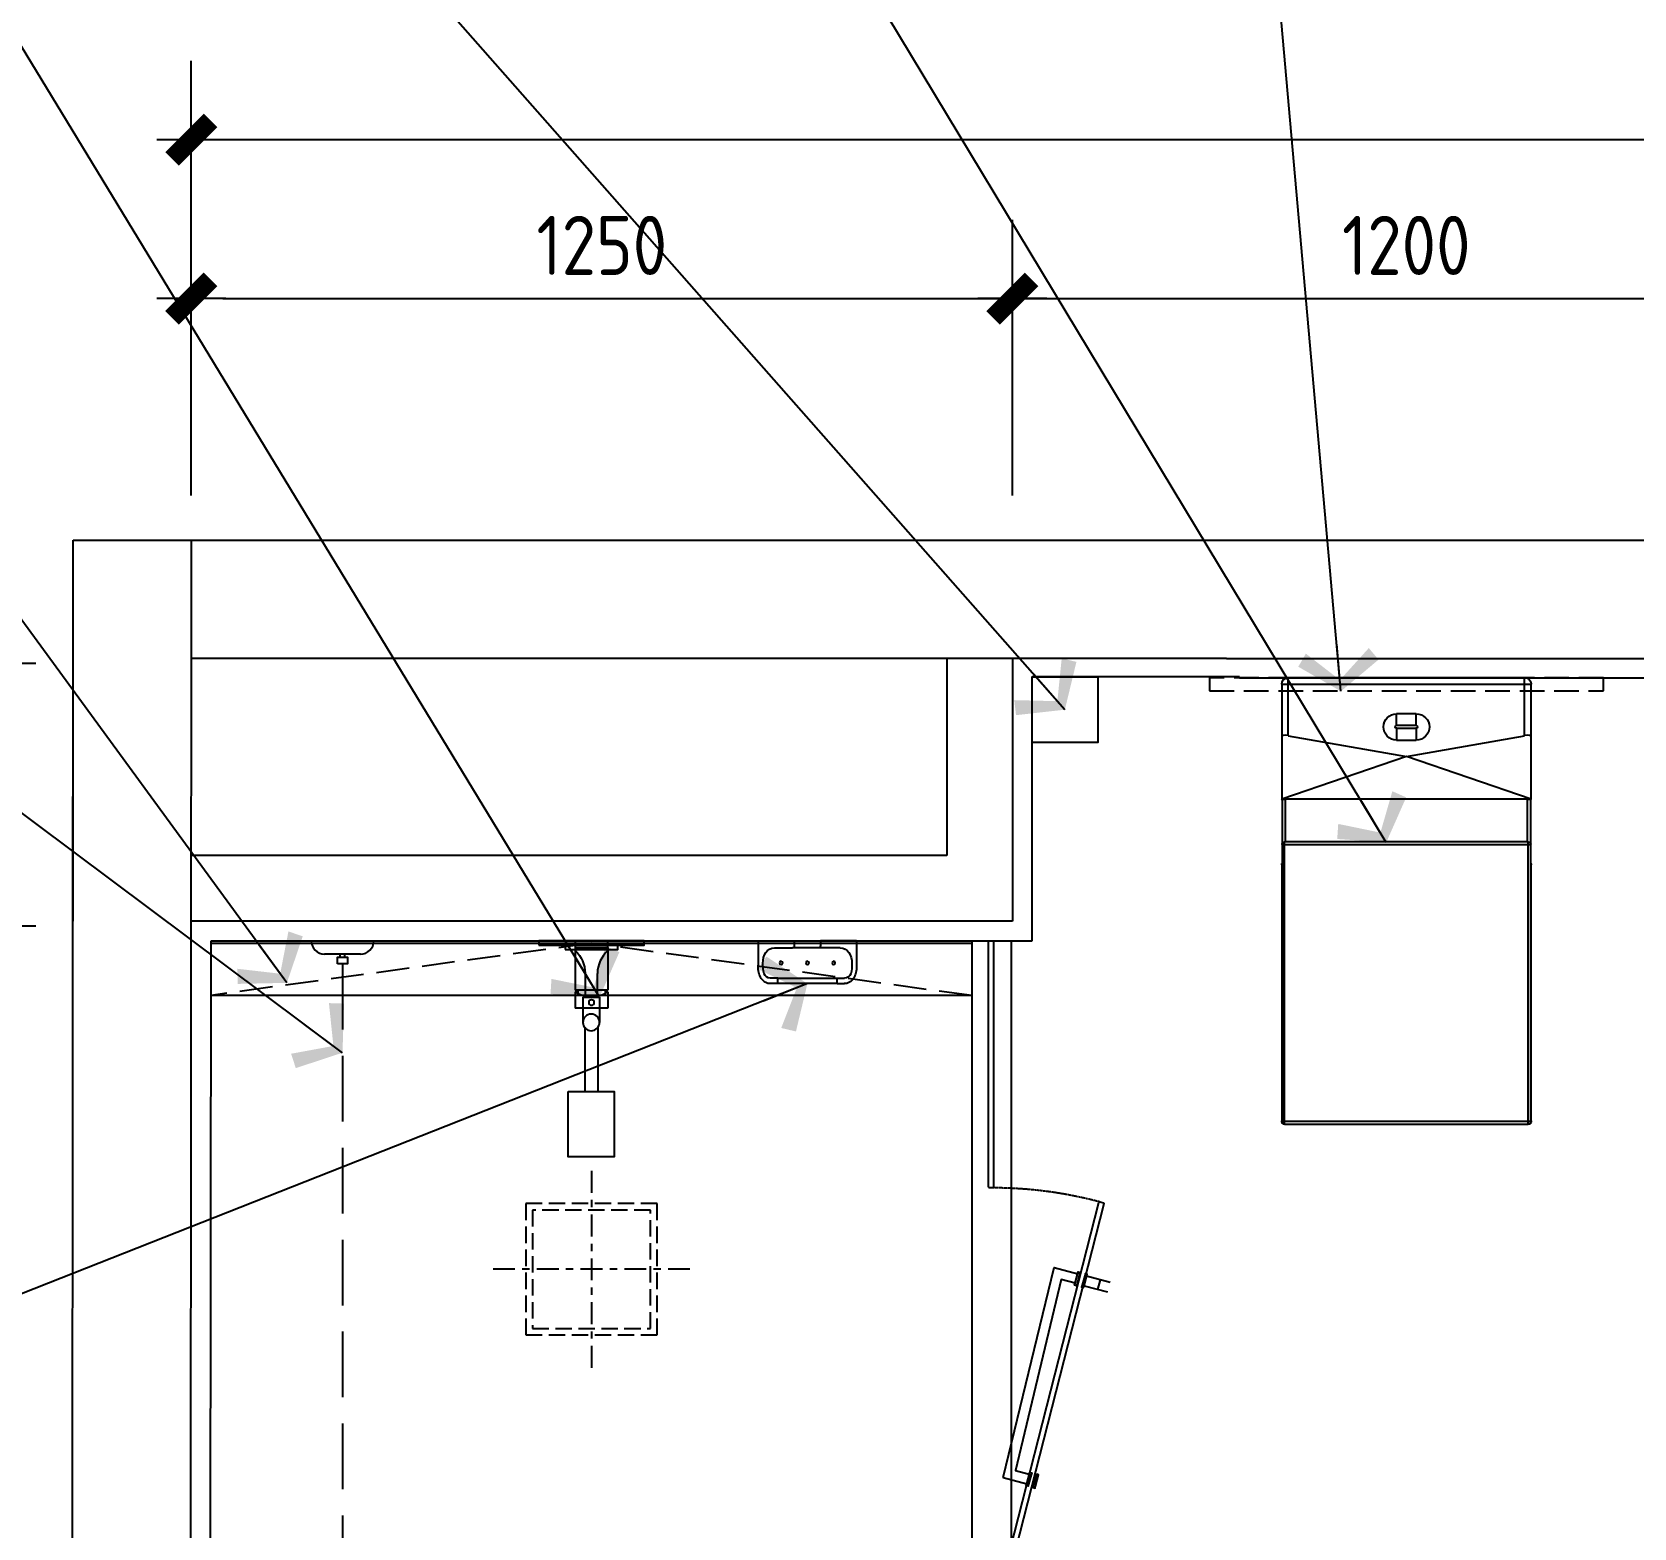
# Model space of a CAD drawing. Extents: x 220391 to 385981, y 332279 to 483868.
# Drawn here: x 257904 to 260343, y 456658 to 458936 of the extents above; entities that cross this region are included whole.
import ezdxf

# ---------------------------------------------------------------- set-up
doc = ezdxf.new("R2010")
doc.units = 0
doc.header["$MEASUREMENT"] = 0
for name, pattern in [('115C2家具布置$0$DASH', [0.35, 0.25, -0.1]), ('DASH', [0.35, 0.25, -0.1]), ('家具平面底图$0$DOM-虚线', [0.35, 0.25, -0.1]), ('家具平面底图$0$DOM-门开启线', [0.666666, 0.333333, -0.111111, 0.111111, -0.111111])]:
    doc.linetypes.add(name, pattern=pattern)
for name, color, linetype in [('3次物线', 19, 'Continuous'), ('F-洁具-DOM', 1, 'Continuous'), ('墙体', 4, 'Continuous')]:
    doc.layers.add(name, color=color, linetype=linetype)
doc.styles.add('DOM-romans.shx', font='dim.shx')
doc.dimstyles.new('DOM_DIM_1 80', dxfattribs={"dimscale": 60, "dimtxt": 1.5, "dimasz": 0.8, "dimexe": 2, "dimexo": 1.5, "dimgap": 0.6, "dimtad": 1, "dimdec": 0, "dimrnd": 5, "dimzin": 12, "dimdsep": 46, "dimtxsty": 'DOM-romans.shx', "dimblk": 'DOM_Dimension_Tick', "dimcen": 0.125, "dimclrd": 44, "dimclre": 44, "dimclrt": 50, "dimadec": 0, "dimazin": 0, "dimtfac": 1, "dimtdec": 0, "dimtix": 1, "dimtmove": 2, "dimatfit": 3, "dimldrblk": 'DOM_Leader_Arrow', "dimfxl": 0, "dimtvp": 1, "dimtolj": 1, "dimtzin": 0, "dimarcsym": 0})

# ---------------------------------------------------------------- blocks, each defined once
blk = doc.blocks.new('家具平面底图$0$A$C591D7FFC')
at = {"linetype": '家具平面底图$0$DOM-虚线', "ltscale": 150}
blk.add_lwpolyline([(300, -20), (-300, -20), (-300, 0), (300, 0)], close=True, dxfattribs=at)
blk = doc.blocks.new('家具平面底图$0$A$C619B377B')
at = {"linetype": 'Continuous'}
for p, q in [((-180, 0), (180, 0)), ((-190, -185.2), (-190, -10)), ((190, -10), (190, -185.2)), ((-189.5, -186.2), (-190, -185.2)), ((-189.5, -676), (-189.5, -186.1)), ((-184.5, -185.2), (184.5, -185.2)), ((189.5, -186.2), (190, -185.2)), ((189.5, -186.1), (189.5, -676)), ((189.5, -254), (-189.5, -254)), ((185.5, -680), (-185.5, -680))]:
    blk.add_line(p, q, dxfattribs=at)
at = {"color": 8, "linetype": 'Continuous'}
for p, q in [((-180, -88.3), (-180, 0)), ((180, -88.3), (180, 0)), ((190, -10), (-190, -10)), ((-15, -55), (15, -55)), ((-15, -73), (-15, -55)), ((-15, -73), (15, -73)), ((15, -73), (15, -55)), ((0, -120), (-180, -88.3)), ((15, -77), (-15, -77)), ((-15, -77), (-15, -95)), ((15, -95), (-15, -95)), ((180, -88.3), (0, -120)), ((15, -77), (15, -95)), ((-190, -185.2), (0, -120)), ((0, -120), (190, -185.2)), ((-184.5, -250), (-184.5, -185.2)), ((184.5, -185.2), (184.5, -250)), ((-185.5, -250), (185.5, -250)), ((-185.5, -680), (-185.5, -250)), ((185.5, -680), (185.5, -250)), ((-189.5, -285), (-190, -285)), ((-190, -675), (-190, -285)), ((190, -285), (189.5, -285)), ((190, -285), (190, -675)), ((-190, -675), (-189.5, -675)), ((-189.5, -676), (189.5, -676)), ((-188.7, -679.1), (-188.4, -678.8)), ((188.4, -678.8), (188.7, -679.1)), ((189.9, -675), (190, -675))]:
    blk.add_line(p, q, dxfattribs=at)
at = {"linetype": 'Continuous'}
for centre, radius, start, end in [((-180, -10), 10, 90, 180), ((-185.5, -676), 4, 180, 270), ((185.5, -676), 4, 270, 0)]:
    blk.add_arc(centre, radius, start, end, dxfattribs=at)
at = {"color": 8, "linetype": 'Continuous'}
for centre, radius, start, end in [((180, -10), 10, 0, 90), ((-15, -75), 20, 90, 270), ((-15, -75), 2, 90, 270), ((15, -75), 20, 270, 90), ((15, -75), 2, 270, 90), ((-185.5, -254), 4, 90, 180), ((185.5, -254), 4, 0, 90), ((-185, -285), 5, 155.1791, 180), ((185, -285), 5, 0, 24.7583), ((-185, -675), 5, 180, 217.3553), ((-175, -674.8), 14.5, 191.2565, 193.3174), ((-175.6, -674.9), 13.9, 193.3081, 196.9705), ((-186.9, -676.4), 3.26, 232.0237, 236.5582), ((-183.6, -663.5), 16.5, 252.0625, 255.3707), ((-183.5, -662.9), 17.1, 255.3597, 256.5632), ((183.5, -662.9), 17.1, 283.4368, 284.6403), ((183.6, -663.5), 16.5, 284.6293, 287.9375), ((186.9, -676.4), 3.26, 303.4418, 307.9763), ((175.6, -674.9), 13.9, 343.0295, 346.6919), ((185, -675), 5, 322.6233, 0), ((175, -674.8), 14.5, 346.6826, 348.7435)]:
    blk.add_arc(centre, radius, start, end, dxfattribs=at)
at = {"color": 8, "linetype": 'Continuous', "extrusion": (0, 0, -1)}
for centre, major_axis, start_param, end_param in [((-180, -90.9), (9.99, -1.89), 3.092725, 4.663521), ((180, -90.9), (9.99, 1.89), -1.521928, 0.048868)]:
    blk.add_ellipse(centre, major_axis=major_axis, ratio=0.25825, start_param=start_param, end_param=end_param, dxfattribs=at)
at = {"linetype": 'Continuous', "extrusion": (0, 0, -1)}
for centre, start_param, end_param in [((-184.5, -186.1), 3.145147, 4.712389), ((184.5, -186.1), 4.712389, 6.279631)]:
    blk.add_ellipse(centre, major_axis=(5, 0), ratio=0.176327, start_param=start_param, end_param=end_param, dxfattribs=at)
at = {"layer": 'F-洁具-DOM'}
blk.add_blockref('家具平面底图$0$A$C591D7FFC', (0, 0), dxfattribs=at)
blk = doc.blocks.new('A$Cb0fc2452')
at = {"color": 8}
for p, q in [((-29.4, 1230, 0), (-29.4, 0)), ((30.6, 1230, 0), (30.6, 0)), ((181.1, 710), (145.4, 719.6)), ((162.7, 699.4), (166.6, 713.8)), ((141.5, 705.1), (177.2, 695.5))]:
    blk.add_line(p, q, dxfattribs=at)
at = {"color": 1}
for p, q in [((-4, 855), (-4, 1230, 0)), ((4, 855), (4, 1230, 0)), ((-4, 855), (-3, 854)), ((3, 854), (-3, 854)), ((4, 855), (3, 854)), ((-4, 173), (-3, 174)), ((-4, 173), (-4, 0)), ((3, 174), (-3, 174)), ((4, 173), (3, 174)), ((4, 173), (4, 0)), ((4, 0), (-4, 0))]:
    blk.add_line(p, q, dxfattribs=at)
blk.add_lwpolyline([(-0.3, 184.4), (-1, 185.7), (164.1, 831.9), (165.3, 832.6), (171.1, 831.1), (171.8, 829.9), (6.7, 183.6), (5.5, 182.9)], close=True, dxfattribs=at)
at = {"color": 8}
for points in [[(18.5, 413), (96.1, 732.8), (131.9, 723.2)], [(128, 708.7), (106.7, 714.4), (36.9, 423.6), (58.1, 417.9)], [(134.8, 722.4), (130.9, 707.9), (130.1, 705), (127.2, 705.8), (128, 708.7)], [(128, 708.7), (132.6, 726.1), (135.5, 725.3), (134.8, 722.4)], [(142.5, 720.3), (138.6, 705.8), (137.8, 702.9), (140.7, 702.2), (141.5, 705.1)], [(141.5, 705.1), (146.2, 722.4), (143.3, 723.2), (142.5, 720.3)], [(61, 417.1), (57.1, 402.6), (56.3, 399.7), (53.4, 400.5), (54.2, 403.4)], [(54.2, 403.4), (58.9, 420.8), (61.8, 420), (61, 417.1)], [(68.7, 415), (64.8, 400.6), (64.1, 397.7), (67, 396.9), (67.7, 399.8)], [(67.7, 399.8), (72.4, 417.2), (69.5, 417.9), (68.7, 415)], [(18.5, 413), (54.2, 403.4)]]:
    blk.add_lwpolyline(points, dxfattribs=at)
for points in [[(10.7, 233.2), (-3.5, 180.1), (-5.5, 180.6), (-7.6, 184.3), (5.9, 234.5)], [(20.4, 230.7), (6.1, 177.5), (8.1, 177), (11.7, 179.1), (25.2, 229.4)], [(-2.2, 185), (-4.8, 175.3), (4.8, 172.7), (7.4, 182.4)]]:
    blk.add_lwpolyline(points, close=True, dxfattribs=at)
at = {"color": 1, "linetype": '115C2家具布置$0$DASH', "ltscale": 0.2}
blk.add_arc((2, 219.2), 634.8, 74.8195, 90.1805, dxfattribs=at)
blk = doc.blocks.new('家具平面底图$0$A$C3001446E')
at = {"color": 8, "linetype": '家具平面底图$0$DOM-门开启线', "ltscale": 100}
for p, q in [((-500, 150), (-500, -150)), ((-350, 0), (-650, 0))]:
    blk.add_line(p, q, dxfattribs=at)
for p, q in [((-102.2, 25, 0), (-102.2, -25, 0)), ((-77.2, 25, 0), (-102.2, 25, 0)), ((-77.2, 25, 0), (-77.2, 20.8, 0)), ((-13, 25, 0), (-74.7, 25, 0)), ((-74.7, 20.8, 0), (-79.9, 20.8, 0)), ((-74.7, -20.8, 0), (-79.9, -20.8, 0)), ((-77.2, -20.8, 0), (-77.2, -25, 0)), ((-77.2, -25, 0), (-102.2, -25, 0)), ((-13, -25, 0), (-74.7, -25, 0))]:
    blk.add_line(p, q)
at = {"color": 8}
blk.add_line((-74.7, 25, 0), (-74.7, -25, 0), dxfattribs=at)
at = {"color": 250}
for p, q in [((-131.9, 9.6), (-229.4, 9.6)), ((-85.6, 12.4), (-124.2, 12.4)), ((-85.6, -13.1), (-85.6, 12.4)), ((-85.6, -9.7), (-85.6, 9)), ((-85.6, 9), (-49.5, 9)), ((-131.9, -10.4), (-229.4, -10.4)), ((-85.6, -13.1), (-124.2, -13.1)), ((0, -25), (-5.9, -25))]:
    blk.add_line(p, q, dxfattribs=at)
at = {"linetype": '家具平面底图$0$DOM-虚线', "ltscale": 100}
blk.add_lwpolyline([(-600, -100), (-600, 100), (-400, 100), (-400, -100)], close=True, dxfattribs=at)
at = {"color": 8, "linetype": '家具平面底图$0$DOM-虚线', "ltscale": 100}
blk.add_lwpolyline([(-590, -90), (-590, 90), (-410, 90), (-410, -90)], close=True, dxfattribs=at)
for points in [[(-6.5, -80), (-6.5, 80), (0, 80), (0, -80)], [(-13, -40), (-13, 40), (-6.5, 40), (-6.5, -40)]]:
    blk.add_lwpolyline(points, close=True)
at = {"color": 250}
for points in [[(-229.4, -35.4), (-229.4, 34.6), (-328.7, 34.6), (-328.7, -35.4)], [(0, -25), (-9.8, -25), (-9.8, 25), (0, 25)]]:
    blk.add_lwpolyline(points, close=True, dxfattribs=at)
for points in [[(-9.8, 25), (-14.6, 25, -0.211273), (-49.5, 9, -0.201002)], [(-9.8, -25), (-14.6, -25, 0.210081), (-49.1, -9.7), (-85.6, -9.7)]]:
    blk.add_lwpolyline(points, format="xyb", dxfattribs=at)
blk.add_circle((-124, -0.4), 12.7, dxfattribs=at)
at = {"color": 8}
blk.add_circle((-93.8, 0), 4.17, dxfattribs=at)
blk.add_arc((-43.8, 0, 0), 41.7, 143.1301, 216.8699, dxfattribs=at)
blk = doc.blocks.new('A$C0550754B')
at = {"layer": 'F-洁具-DOM'}
for p, q in [((0, 0), (-35, 0)), ((-22.5, 11.7), (-22.5, 14.3)), ((-12.5, 14.3), (-22.5, 14.3)), ((-22.5, 11.7), (-20.8, 11.7)), ((-22.5, 6.3), (-22.5, 9)), ((-22.5, 9), (-20.8, 9)), ((-21, 0), (-21, 0)), ((-12.5, 11.7), (-14.2, 11.7)), ((-12.5, 9), (-14.2, 9)), ((-14, 0), (-14, 0)), ((-12.5, 11.7), (-12.5, 14.3)), ((-12.5, 6.3), (-12.5, 9))]:
    blk.add_line(p, q, dxfattribs=at)
blk.add_lwpolyline([(0, 0), (0, -3), (-35, -3), (-35, 0)], dxfattribs=at)
blk.add_lwpolyline([(-25, 6.3), (-25, 0), (-10, 0), (-10, 6.3)], close=True, dxfattribs=at)
for centre, start, end in [((-20.8, 10.3), 270, 90), ((-14.2, 10.3), 90, 270)]:
    blk.add_arc(centre, 1.33, start, end, dxfattribs=at)
blk = doc.blocks.new('*U630')
at = {"color": 1}
blk.add_line((236602.6, 472369.7), (236697.6, 472369.7), dxfattribs=at)
at = {"layer": 'F-洁具-DOM'}
for p, q in [((236677.6, 472349.8), (236622.6, 472349.8)), ((236646.6, 472344.8), (236646.6, 472349.8)), ((236653.6, 472344.8), (236653.6, 472349.8))]:
    blk.add_line(p, q, dxfattribs=at)
at = {"layer": 'F-洁具-DOM', "color": 8, "linetype": 'DASH', "ltscale": 400}
blk.add_line((236650.1, 472334.8), (236650.1, 471157), dxfattribs=at)
at = {"layer": 'F-洁具-DOM'}
blk.add_lwpolyline([(236642.6, 472334.8), (236642.6, 472344.8), (236657.6, 472344.8), (236657.6, 472334.8)], close=True, dxfattribs=at)
for centre, start, end in [((236622.6, 472369.8), 180, 270), ((236677.6, 472369.8), 270, 0)]:
    blk.add_arc(centre, 20, start, end, dxfattribs=at)
at = {"layer": 'F-洁具-DOM', "xscale": -1}
blk.add_blockref('A$C0550754B', (236632.6, 471142.7), dxfattribs=at)
blk = doc.blocks.new('DOM_Dimension_Tick')
at = {"color": 0, "linetype": 'ByBlock'}
for p, q in [((-1.091, 0), (0, 0)), ((0, 0), (1.091, 0))]:
    blk.add_line(p, q, dxfattribs=at)
at = {"color": 0, "linetype": 'Continuous', "const_width": 0.608}
blk.add_lwpolyline([(-0.61, -0.61), (0.61, 0.61)], dxfattribs=at)
blk = doc.blocks.new('*D765')
at = {"color": 44, "lineweight": -2, "transparency": 16777216}
for p, q in [((258146.4, 458230.5), (258146.4, 458650.5)), ((259396.8, 458230.5), (259396.8, 458650.5)), ((258194.4, 458530.5), (259348.8, 458530.5))]:
    blk.add_line(p, q, dxfattribs=at)
at = {"layer": 'Defpoints', "color": 0, "transparency": 16777216}
for p in [(259396.8, 458530.5), (258146.4, 457574.8, 0), (259396.8, 457574.8, 0)]:
    blk.add_point(p, dxfattribs=at)
at = {"color": 44, "lineweight": -2, "transparency": 16777216, "xscale": 48, "yscale": 48, "zscale": 48, "rotation": 180}
blk.add_blockref('DOM_Dimension_Tick', (258146.4, 458530.5), dxfattribs=at)
at = {"color": 44, "lineweight": -2, "transparency": 16777216, "xscale": 48, "yscale": 48, "zscale": 48}
blk.add_blockref('DOM_Dimension_Tick', (259396.8, 458530.5), dxfattribs=at)
at = {"color": 50, "transparency": 16777216, "insert": (258771.6, 458611.5), "char_height": 90, "attachment_point": 5, "style": 'DOM-romans.shx'}
blk.add_mtext('\\A1;1250', dxfattribs=at)
blk = doc.blocks.new('DOM_Leader_Arrow')
at = {"color": 0, "linetype": 'ByBlock'}
blk.add_line((0, 0), (-1.5, 0), dxfattribs=at)
for points in [[(-1.288, 1.003), (-0.895, 1.278), (-0.36, 0), (0, 0)], [(-1.288, -1.003), (-0.895, -1.278), (-0.36, 0), (0, 0)]]:
    blk.add_solid(points, dxfattribs=at)
blk = doc.blocks.new('*D766')
at = {"color": 44, "lineweight": -2, "transparency": 16777216}
for p, q in [((259396.8, 458230.5), (259396.8, 458650.5)), ((260596.8, 458230.5), (260596.8, 458650.5)), ((259444.8, 458530.5), (260548.8, 458530.5))]:
    blk.add_line(p, q, dxfattribs=at)
at = {"layer": 'Defpoints', "color": 0, "transparency": 16777216}
for p in [(260596.8, 458530.5), (259396.8, 457574.8, 0), (260596.8, 457454.4, 0)]:
    blk.add_point(p, dxfattribs=at)
at = {"color": 44, "lineweight": -2, "transparency": 16777216, "xscale": 48, "yscale": 48, "zscale": 48, "rotation": 180}
blk.add_blockref('DOM_Dimension_Tick', (259396.8, 458530.5), dxfattribs=at)
at = {"color": 44, "lineweight": -2, "transparency": 16777216, "xscale": 48, "yscale": 48, "zscale": 48}
blk.add_blockref('DOM_Dimension_Tick', (260596.8, 458530.5), dxfattribs=at)
at = {"color": 50, "transparency": 16777216, "insert": (259996.8, 458611.5), "char_height": 90, "attachment_point": 5, "style": 'DOM-romans.shx'}
blk.add_mtext('\\A1;1200', dxfattribs=at)
blk = doc.blocks.new('*D768')
at = {"color": 44, "lineweight": -2, "transparency": 16777216}
for p, q in [((257909.6, 457975), (257489.6, 457975)), ((257609.6, 457927), (257609.6, 457622.8)), ((257909.6, 457574.8), (257489.6, 457574.8))]:
    blk.add_line(p, q, dxfattribs=at)
at = {"layer": 'Defpoints', "color": 0, "transparency": 16777216}
for p in [(259396.8, 457975, 0), (257609.6, 457574.8), (259396.8, 457574.8, 0)]:
    blk.add_point(p, dxfattribs=at)
at = {"color": 44, "lineweight": -2, "transparency": 16777216, "xscale": 48, "yscale": 48, "zscale": 48}
for p, rotation in [((257609.6, 457975), 90), ((257609.6, 457574.8), 270)]:
    blk.add_blockref('DOM_Dimension_Tick', p, dxfattribs=dict(at, rotation=rotation))
at = {"color": 50, "transparency": 16777216, "insert": (257528.6, 457774.9), "char_height": 90, "attachment_point": 5, "rotation": 90, "style": 'DOM-romans.shx'}
blk.add_mtext('\\A1;400', dxfattribs=at)
blk = doc.blocks.new('*D769')
at = {"color": 44, "lineweight": -2, "transparency": 16777216}
for p, q in [((257909.6, 457574.8), (257489.6, 457574.8)), ((257609.6, 457526.8), (257609.6, 456322.8)), ((257909.6, 456274.8), (257489.6, 456274.8))]:
    blk.add_line(p, q, dxfattribs=at)
at = {"layer": 'Defpoints', "color": 0, "transparency": 16777216}
for p in [(259396.8, 457574.8, 0), (257609.6, 456274.8), (259394.6, 456274.8, 0)]:
    blk.add_point(p, dxfattribs=at)
at = {"color": 44, "lineweight": -2, "transparency": 16777216, "xscale": 48, "yscale": 48, "zscale": 48}
for p, rotation in [((257609.6, 457574.8), 90), ((257609.6, 456274.8), 270)]:
    blk.add_blockref('DOM_Dimension_Tick', p, dxfattribs=dict(at, rotation=rotation))
at = {"color": 50, "transparency": 16777216, "insert": (257528.6, 456924.8), "char_height": 90, "attachment_point": 5, "rotation": 90, "style": 'DOM-romans.shx'}
blk.add_mtext('\\A1;1300', dxfattribs=at)
blk = doc.blocks.new('*D778')
at = {"color": 44, "lineweight": -2, "transparency": 16777216}
for p, q in [((257665.4, 457975), (257245.4, 457975)), ((257365.4, 454525.3), (257365.4, 457927)), ((257665.4, 454477.3), (257245.4, 454477.3))]:
    blk.add_line(p, q, dxfattribs=at)
at = {"layer": 'Defpoints', "color": 0, "transparency": 16777216}
for p in [(257365.4, 457975), (257784.9, 457975, 0), (258144.5, 454477.3, 0)]:
    blk.add_point(p, dxfattribs=at)
at = {"color": 44, "lineweight": -2, "transparency": 16777216, "xscale": 48, "yscale": 48, "zscale": 48}
for p, rotation in [((257365.4, 457975), 90), ((257365.4, 454477.3), 270)]:
    blk.add_blockref('DOM_Dimension_Tick', p, dxfattribs=dict(at, rotation=rotation))
at = {"color": 50, "transparency": 16777216, "insert": (257284.4, 456226.1), "char_height": 90, "attachment_point": 5, "rotation": 90, "style": 'DOM-romans.shx'}
blk.add_mtext('\\A1;3500', dxfattribs=at)
blk = doc.blocks.new('*D781')
at = {"color": 44, "lineweight": -2, "transparency": 16777216}
for p, q in [((258146.4, 458472.5), (258146.4, 458892.5)), ((265746.2, 458472.5), (265746.2, 458892.5)), ((265698.2, 458772.5), (258194.4, 458772.5))]:
    blk.add_line(p, q, dxfattribs=at)
at = {"layer": 'Defpoints', "color": 0, "transparency": 16777216}
for p in [(258146.4, 458772.5), (258146.4, 458318.7, 0), (265746.2, 458318.7)]:
    blk.add_point(p, dxfattribs=at)
at = {"color": 44, "lineweight": -2, "transparency": 16777216, "xscale": 48, "yscale": 48, "zscale": 48, "rotation": 180}
blk.add_blockref('DOM_Dimension_Tick', (258146.4, 458772.5), dxfattribs=at)
at = {"color": 44, "lineweight": -2, "transparency": 16777216, "xscale": 48, "yscale": 48, "zscale": 48}
blk.add_blockref('DOM_Dimension_Tick', (265746.2, 458772.5), dxfattribs=at)
at = {"color": 50, "transparency": 16777216, "insert": (261946.3, 458853.5), "char_height": 90, "attachment_point": 5, "style": 'DOM-romans.shx'}
blk.add_mtext('\\A1;7600', dxfattribs=at)
blk = doc.blocks.new('家具平面底图$0$A$C271434D2')
for p, q in [((75, 0), (-75, 0)), ((-75, 0), (-20, 0)), ((-75, 0), (-75, -38.8)), ((75, 0), (20, 0)), ((75, 0), (75, -38.8)), ((-45.1, -65), (-56.6, -65)), ((-45.1, -65), (45.1, -65)), ((45.1, -65), (56.6, -65))]:
    blk.add_line(p, q)
at = {"color": 8}
for p, q in [((-50.1, -10.4), (-22.9, -10.4)), ((-22.9, -10.4), (22.9, -10.4)), ((-20, 0), (-20, -7.5)), ((20, 0), (20, -7.5)), ((50.1, -10.4), (22.9, -10.4)), ((-45.1, -56.7), (-56.7, -56.7)), ((-45.1, -65), (-45.1, -56.7)), ((45.1, -56.7), (-45.1, -56.7)), ((45.1, -65), (45.1, -56.7)), ((45.1, -56.7), (56.7, -56.7))]:
    blk.add_line(p, q, dxfattribs=at)
for centre in [(-40, -33.5), (0, -33.5), (40, -33.5)]:
    blk.add_circle(centre, 2.5, dxfattribs=at)
for centre, radius, start, end in [((-35.7, -34.3), 32.2, 148.4973, 179.159), ((-49.6, -27), 16.6, 91.8932, 144.9415), ((-22.9, -7.5), 2.95, 270, 0), ((22.9, -7.5), 2.95, 180, 270), ((49.6, -27), 16.6, 35.0585, 88.1068), ((35.7, -34.3), 32.2, 0.841, 31.5027), ((-22.3, -36.6), 45.6, 176.4902, 196.8871), ((22.3, -36.6), 45.6, 343.1129, 3.5098), ((-56.5, -46.7), 9.98, 198.5079, 269.357), ((56.5, -46.7), 9.98, 270.643, 341.4921)]:
    blk.add_arc(centre, radius, start, end, dxfattribs=at)
for centre, radius, start, end in [((-40.3, -39.7), 34.7, 178.5178, 209.9151), ((40.3, -39.7), 34.7, 330.0849, 1.4822), ((-56.2, -48.5), 16.5, 211.2187, 271.3515), ((56.2, -48.5), 16.5, 268.6485, 328.7813)]:
    blk.add_arc(centre, radius, start, end)

msp = doc.modelspace()

# ---------------------------------------------------------------- linework, layer by layer
at = {"color": 4}
for p, q in [((257966.7, 457582.3, 0), (257966.7, 458162.5, 0)), ((257966.7, 458162.5, 0), (259397.3, 458162.5, 0)), ((259297.3, 457982.5, 0), (259297.3, 457682.3, 0)), ((259397.3, 457982.5, 0), (259397.3, 457582.3, 0)), ((259297.3, 457682.3, 0), (258146.8, 457682.3, 0)), ((259397.3, 457582.3, 0), (258146.8, 457582.3, 0))]:
    msp.add_line(p, q, dxfattribs=at)
at = {"color": 1, "elevation": 0}
for points in [[(259426.8, 457854.5), (259426.8, 457954.5), (259526.8, 457954.5), (259526.8, 457854.5)], [(259335, 457549.1), (259335, 457469.1), (258176.7, 457469.4), (258176.7, 457548.9)]]:
    msp.add_lwpolyline(points, close=True, dxfattribs=at)
at = {"layer": '3次物线', "color": 3}
for p, q in [((259742.9, 457954.5, 0), (259426.8, 457954.5, 0)), ((259426.8, 457552.3, 0), (259426.8, 457954.5, 0)), ((260567.3, 457952.5, 0), (259742.9, 457952.5, 0)), ((258175.1, 456322.3, 0), (258176.7, 457552.3, 0)), ((258176.7, 457552.3, 0), (259426.8, 457552.3, 0))]:
    msp.add_line(p, q, dxfattribs=at)
at = {"layer": 'F-洁具-DOM', "color": 8, "linetype": 'DASH', "ltscale": 200, "elevation": 0}
msp.add_lwpolyline([(259335, 457469.1), (258755.5, 457548.9), (258176.7, 457469.4)], dxfattribs=at)
at = {"layer": '墙体'}
for p, q in [((257964.7, 455524.3, 0), (257966.7, 458162.5)), ((257966.7, 458162.5, 0), (265926.2, 458162.5, 0)), ((258145.3, 456292.3, 0), (258146.8, 458162.5, 0)), ((259722.9, 457982.5, 0), (258146.6, 457982.5, 0)), ((259722.9, 457982.5, 0), (265746.2, 457982.5, 0))]:
    msp.add_line(p, q, dxfattribs=at)

# ---------------------------------------------------------------- block references
at = {"color": 4}
for name, p in [('*U630', (21726.6, -14817.4, 0)), ('A$Cb0fc2452', (259364.5, 456322.3, 0))]:
    msp.add_blockref(name, p, dxfattribs=at)
at = {"layer": 'F-洁具-DOM', "xscale": -1}
msp.add_blockref('家具平面底图$0$A$C619B377B', (259997, 457953.2, 0), dxfattribs=at)
for name, p, rotation in [('家具平面底图$0$A$C3001446E', (258755.9, 457552.3, 0), 270), ('家具平面底图$0$A$C271434D2', (259084.7, 457552.3, 0), 359.9999999999903)]:
    msp.add_blockref(name, p, dxfattribs=dict(at, rotation=rotation))

# ---------------------------------------------------------------- dimensions: what is measured, and where the dimension line sits
at = {"color": 4}
for base, p1, p2, picture, middle in [((258146.4, 458772.5), (265746.2, 458318.7), (258146.4, 458318.7, 0), '*D781', (261946.3, 458853.5)), ((259396.8, 458530.5, 0), (258146.4, 457574.8, 0), (259396.8, 457574.8, 0), '*D765', (258771.6, 458611.5, 0)), ((260596.8, 458530.5, 0), (259396.8, 457574.8, 0), (260596.8, 457454.4, 0), '*D766', (259996.8, 458611.5, 0))]:
    dim = msp.add_linear_dim(base=base, p1=p1, p2=p2, dimstyle='DOM_DIM_1 80', dxfattribs=at)
    dim.commit()
    dim.dimension.update_dxf_attribs({"geometry": picture, "text_midpoint": middle})
for base, p1, p2, picture, middle in [((257365.4, 457975), (258144.5, 454477.3, 0), (257784.9, 457975, 0), '*D778', (257284.4, 456226.1)), ((257609.6, 457574.8, 0), (259396.8, 457975, 0), (259396.8, 457574.8, 0), '*D768', (257528.6, 457774.9, 0)), ((257609.6, 456274.8, 0), (259396.8, 457574.8, 0), (259394.6, 456274.8, 0), '*D769', (257528.6, 456924.8, 0))]:
    dim = msp.add_linear_dim(base=base, p1=p1, p2=p2, angle=90, dimstyle='DOM_DIM_1 80', dxfattribs=at)
    dim.commit()
    dim.dimension.update_dxf_attribs({"geometry": picture, "text_midpoint": middle})

# ---------------------------------------------------------------- leaders
for points in [[(258292, 457488.5, 0), (257079.8, 459144.5, 0), (256879.8, 459144.5, 0)], [(258768.2, 457466.7, 0), (257747.6, 459144.5, 0), (257547.6, 459144.5, 0)], [(259476.8, 457904.5, 0), (258383.4, 459144.5, 0), (258183.4, 459144.5, 0)], [(259966.3, 457702.5, 0), (259096.2, 459144.5, 0), (258896.2, 459144.5, 0)], [(259897.2, 457932.5, 0), (259789.8, 459144.5, 0), (259589.8, 459144.5, 0)], [(260507.5, 457468.6, 0), (260414, 459144.5, 0), (260214, 459144.5, 0)], [(258376.7, 457382.1, 0), (256997.7, 458412.8, 0), (256697.7, 458412.8, 0)], [(259084.7, 457487.3, 0), (256997.7, 456663.7, 0), (256697.7, 456663.7, 0)]]:
    msp.add_leader(points, dimstyle='DOM_DIM_1 80', override={"dimgap": 0.6, "dimtad": 0}, dxfattribs=at)

doc.saveas('drawing.dxf')
